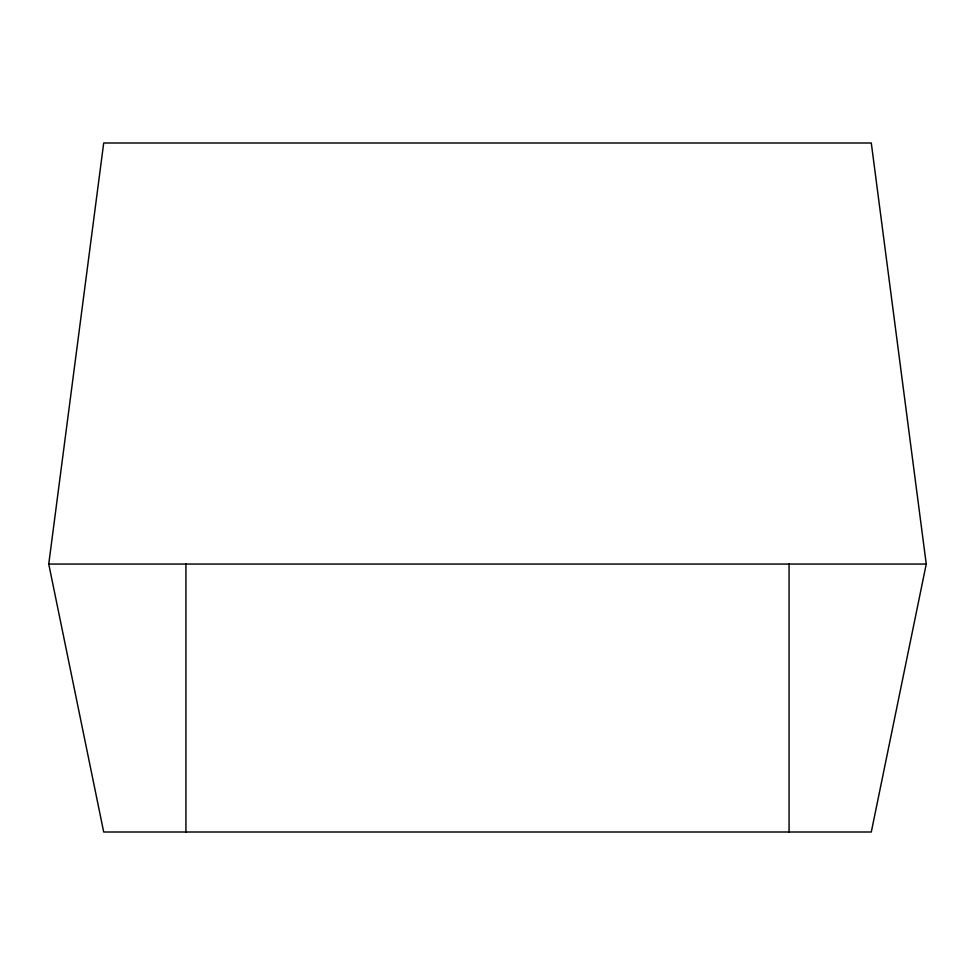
<?xml version="1.0" encoding="UTF-8"?>
<svg xmlns="http://www.w3.org/2000/svg" width="975" height="975" viewBox="0 0 975 975"><rect width="100%" height="100%" fill="white"/><g stroke="black" fill="none" stroke-linecap="round" stroke-linejoin="round"><path stroke-width="1.46" d="M48.75 564.062L103.703 142.996L871.297 142.996L926.25 564.062L871.297 832.004L103.703 832.004L48.75 564.062L926.25 564.062M789.068 564.062L789.068 832.004M185.933 564.062L185.933 832.004"/></g></svg>
